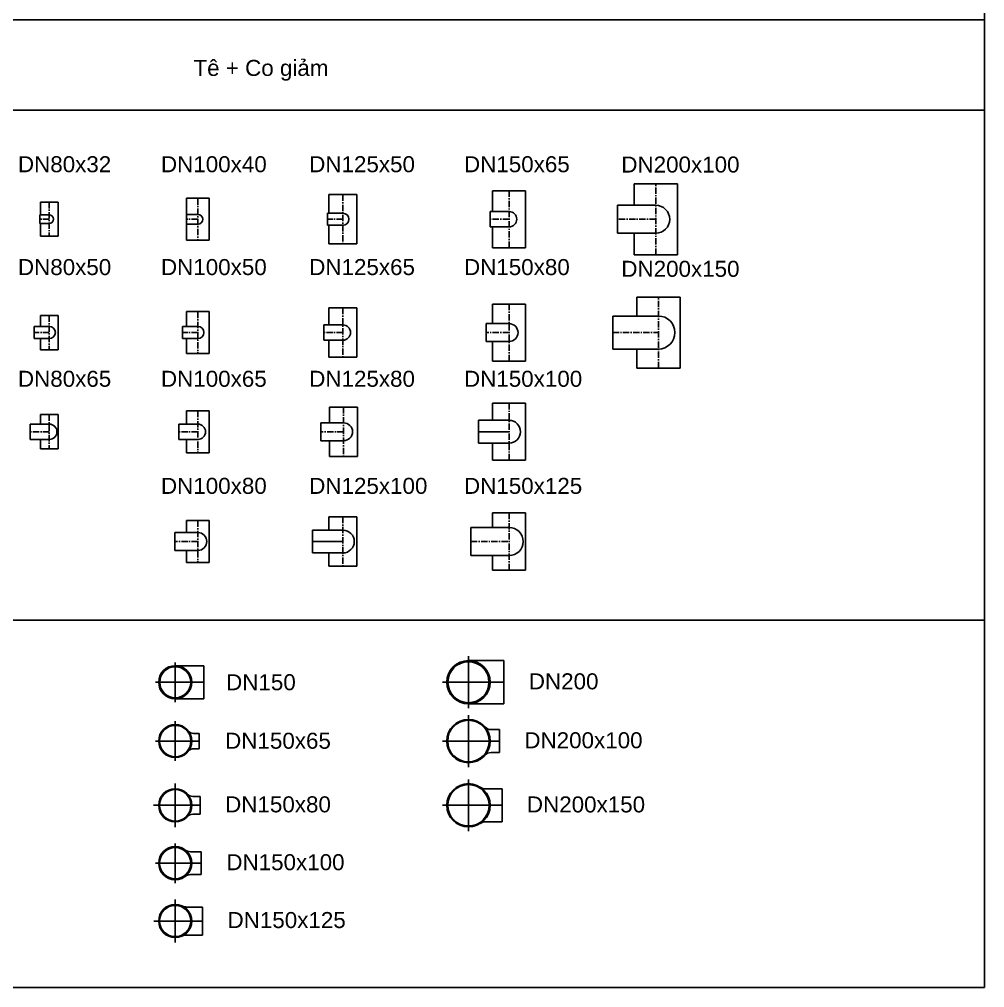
# Model space of a CAD drawing. Header units: millimetres. Extents: x 1218 to 72853, y -34712 to 16286.
# Drawn here: x 52411 to 57230, y 4969 to 9805 of the extents above; entities that cross this region are included whole.
import ezdxf
from ezdxf.enums import TextEntityAlignment as Align

# ---------------------------------------------------------------- set-up
doc = ezdxf.new("R2010")
doc.units = ezdxf.units.MM
doc.linetypes.add('CENTER', pattern=[50.8, 31.75, -6.35, 6.35, -6.35])
doc.styles.get("Standard").update_dxf_attribs({"font": 'arial.ttf'})

# ---------------------------------------------------------------- blocks, each defined once
blk = doc.blocks.new('TE+CO-DN200x150 PCCC')
at = {"linetype": 'ByBlock'}
for p, q in [((-108.15, 177.335), (108.15, 177.335)), ((-108.15, 82.6), (-108.15, 177.335)), ((108.15, -177.335), (108.15, 177.335)), ((-228, 82.6), (-228, -82.6)), ((0, 82.6), (-228, 82.6)), ((-228, -82.6), (0, -82.6)), ((-108.15, -177.335), (-108.15, -82.6)), ((108.15, -177.335), (-108.15, -177.335))]:
    blk.add_line(p, q, dxfattribs=at)
at = {"linetype": 'CENTER', "lineweight": -2}
for p, q in [((0, -177.335), (0, 177.335)), ((-228, 0), (0, 0))]:
    blk.add_line(p, q, dxfattribs=at)
at = {"linetype": 'ByBlock'}
blk.add_arc((0, 0), 82.6, 270, 90, dxfattribs=at)
at = {"flags": 1}
for p in [(0, 177.335), (-228, 0), (0, -177.335)]:
    blk.add_attdef('AMC', p, '', height=0.5, dxfattribs=at)
blk = doc.blocks.new('TE+CO-DN200x100 PCCC')
at = {"linetype": 'ByBlock'}
for p, q in [((-108.15, 177.335), (108.15, 177.335)), ((-108.15, 69.9), (-108.15, 177.335)), ((108.15, -177.335), (108.15, 177.335)), ((-190.8, 69.9), (-190.8, -69.9)), ((0, 69.9), (-190.8, 69.9)), ((-190.8, -69.9), (0, -69.9)), ((-108.15, -177.335), (-108.15, -69.9)), ((108.15, -177.335), (-108.15, -177.335))]:
    blk.add_line(p, q, dxfattribs=at)
at = {"linetype": 'CENTER', "lineweight": -2}
blk.add_line((0, -177.335), (0, 177.335), dxfattribs=at)
at = {"linetype": 'CENTER'}
blk.add_line((0, 0), (-190.8, 0), dxfattribs=at)
at = {"linetype": 'ByBlock'}
blk.add_arc((0, 0), 69.9, 270, 90, dxfattribs=at)
at = {"flags": 1}
for p in [(0, 177.335), (-190.8, 0), (0, -177.335)]:
    blk.add_attdef('AMC', p, '', height=0.5, dxfattribs=at)
blk = doc.blocks.new('TE+CO-DN150x125 PCCC')
at = {"linetype": 'ByBlock'}
for p, q in [((-82.6, 142.5), (82.6, 142.5)), ((-82.6, 69.9), (-82.6, 142.5)), ((82.6, -142.5), (82.6, 142.5)), ((-190.8, 69.9), (-190.8, -69.9)), ((0, 69.9), (-190.8, 69.9)), ((-190.8, -69.9), (0, -69.9)), ((-82.6, -142.5), (-82.6, -69.9)), ((82.6, -142.5), (-82.6, -142.5))]:
    blk.add_line(p, q, dxfattribs=at)
at = {"linetype": 'CENTER', "lineweight": -2}
for p, q in [((0, -142.5), (0, 142.5)), ((-190.8, 0), (0, 0))]:
    blk.add_line(p, q, dxfattribs=at)
at = {"linetype": 'ByBlock'}
blk.add_arc((0, 0), 69.9, 270, 90, dxfattribs=at)
at = {"flags": 1}
for p in [(0, 142.5), (-190.8, 0), (0, -142.5)]:
    blk.add_attdef('AMC', p, '', height=0.5, dxfattribs=at)
blk = doc.blocks.new('TE+CO-DN150x100 PCCC')
at = {"linetype": 'ByBlock'}
for p, q in [((-82.6, 142.5), (82.6, 142.5)), ((-82.6, 57.15), (-82.6, 142.5)), ((82.6, -142.5), (82.6, 142.5)), ((-152.4, 57.15), (-152.4, -57.15)), ((0, 57.15), (-152.4, 57.15)), ((-152.4, -57.15), (0, -57.15)), ((-82.6, -142.5), (-82.6, -57.15)), ((82.6, -142.5), (-82.6, -142.5))]:
    blk.add_line(p, q, dxfattribs=at)
at = {"linetype": 'CENTER', "lineweight": -2}
for p, q in [((0, -142.5), (0, 142.5)), ((-152.4, 0), (0, 0))]:
    blk.add_line(p, q, dxfattribs=at)
at = {"linetype": 'CENTER'}
blk.add_line((0, 0), (-152.4, 0), dxfattribs=at)
at = {"linetype": 'ByBlock'}
blk.add_arc((0, 0), 57, 270, 90, dxfattribs=at)
at = {"flags": 1}
for p in [(0, 142.5), (-152.4, 0), (0, -142.5)]:
    blk.add_attdef('AMC', p, '', height=0.5, dxfattribs=at)
blk = doc.blocks.new('TE+CO-DN150x80 PCCC')
at = {"linetype": 'ByBlock'}
for p, q in [((-82.6, 142.5), (82.6, 142.5)), ((-82.6, 44.55), (-82.6, 142.5)), ((82.6, -142.5), (82.6, 142.5)), ((-82.6, -142.5), (-82.6, -44.55)), ((82.6, -142.5), (-82.6, -142.5))]:
    blk.add_line(p, q, dxfattribs=at)
at = {"linetype": 'CENTER', "lineweight": -2}
for p, q in [((0, -142.5), (0, 142.5)), ((0, 0), (-114.3, 0))]:
    blk.add_line(p, q, dxfattribs=at)
at = {"linetype": 'ByBlock', "lineweight": -2}
for p, q in [((-114.3, 44.55), (-114.3, -44.55)), ((0, 44.55), (-114.3, 44.55)), ((-114.3, -44.55), (0, -44.55))]:
    blk.add_line(p, q, dxfattribs=at)
blk.add_arc((0, 0), 44.5, 270, 90)
at = {"flags": 1}
for p in [(0, 142.5), (-114.3, 0), (0, -142.5)]:
    blk.add_attdef('AMC', p, '', height=0.5, dxfattribs=at)
blk = doc.blocks.new('TE+CO-DN150x65 PCCC')
at = {"linetype": 'ByBlock'}
for p, q in [((-82.6, 142.5), (82.6, 142.5)), ((-82.6, 38.15), (-82.6, 142.5)), ((82.6, -142.5), (82.6, 142.5)), ((-95.3, 38.15), (-95.3, -38.15)), ((0, 38.15), (-95.3, 38.15)), ((-95.3, -38.15), (0, -38.15)), ((-82.6, -142.5), (-82.6, -38.15)), ((82.6, -142.5), (-82.6, -142.5))]:
    blk.add_line(p, q, dxfattribs=at)
at = {"linetype": 'CENTER', "lineweight": -2}
for p, q in [((0, -142.5), (0, 142.5)), ((0, 0), (-95.3, 0))]:
    blk.add_line(p, q, dxfattribs=at)
at = {"linetype": 'ByBlock'}
blk.add_arc((0, 0), 38.15, 270, 90, dxfattribs=at)
at = {"flags": 1}
for p in [(0, 142.5), (-95.3, 0), (0, -142.5)]:
    blk.add_attdef('AMC', p, '', height=0.5, dxfattribs=at)
blk = doc.blocks.new('TE+CO-DN125x100 PCCC')
at = {"linetype": 'ByBlock'}
for p, q in [((-69.9, 123.5), (69.9, 123.5)), ((-69.9, 57.15), (-69.9, 123.5)), ((69.9, -123.5), (69.9, 123.5)), ((-152.4, 57.15), (-152.4, -57.15)), ((0, 57.15), (-152.4, 57.15)), ((-152.4, -57.15), (0, -57.15)), ((-69.9, -123.5), (-69.9, -57.15)), ((69.9, -123.5), (-69.9, -123.5))]:
    blk.add_line(p, q, dxfattribs=at)
at = {"linetype": 'CENTER', "lineweight": -2}
for p, q in [((0, 123.5), (0, -123.5)), ((-152.4, 0), (0, 0))]:
    blk.add_line(p, q, dxfattribs=at)
at = {"linetype": 'CENTER'}
blk.add_line((0, 0), (-152.4, 0), dxfattribs=at)
at = {"linetype": 'ByBlock'}
blk.add_arc((0, 0), 57, 270, 90, dxfattribs=at)
at = {"flags": 1}
for p in [(0, 123.5), (-152.4, 0), (0, -123.5)]:
    blk.add_attdef('AMC', p, '', height=0.5, dxfattribs=at)
blk = doc.blocks.new('TE+CO-DN125x80 PCCC')
at = {"linetype": 'ByBlock'}
for p, q in [((-69.9, 123.5), (69.9, 123.5)), ((-69.9, 44.55), (-69.9, 123.5)), ((69.9, -123.5), (69.9, 123.5)), ((-69.9, -123.5), (-69.9, -44.55)), ((69.9, -123.5), (-69.9, -123.5))]:
    blk.add_line(p, q, dxfattribs=at)
at = {"linetype": 'CENTER', "lineweight": -2}
for p, q in [((0, 123.5), (0, -123.5)), ((0, 0), (-114.3, 0))]:
    blk.add_line(p, q, dxfattribs=at)
at = {"linetype": 'ByBlock', "lineweight": -2}
for p, q in [((-114.3, 44.55), (-114.3, -44.55)), ((0, 44.55), (-114.3, 44.55)), ((-114.3, -44.55), (0, -44.55))]:
    blk.add_line(p, q, dxfattribs=at)
blk.add_arc((0, 0), 44.5, 270, 90)
at = {"flags": 1}
for p in [(0, 123.5), (-114.3, 0), (0, -123.5)]:
    blk.add_attdef('AMC', p, '', height=0.5, dxfattribs=at)
blk = doc.blocks.new('TE+CO-DN125x65 PCCC')
at = {"linetype": 'ByBlock'}
for p, q in [((-69.9, 123.5), (69.9, 123.5)), ((-69.9, 38.15), (-69.9, 123.5)), ((69.9, -123.5), (69.9, 123.5)), ((-95.3, 38.15), (-95.3, -38.15)), ((0, 38.15), (-95.3, 38.15)), ((-95.3, -38.15), (0, -38.15)), ((-69.9, -123.5), (-69.9, -38.15)), ((69.9, -123.5), (-69.9, -123.5))]:
    blk.add_line(p, q, dxfattribs=at)
at = {"linetype": 'CENTER', "lineweight": -2}
for p, q in [((0, 123.5), (0, -123.5)), ((0, 0), (-95.3, 0))]:
    blk.add_line(p, q, dxfattribs=at)
at = {"linetype": 'ByBlock'}
blk.add_arc((0, 0), 38.15, 270, 90, dxfattribs=at)
at = {"flags": 1}
for p in [(0, 123.5), (-95.3, 0), (0, -123.5)]:
    blk.add_attdef('AMC', p, '', height=0.5, dxfattribs=at)
blk = doc.blocks.new('TE+CO-DN125x50 PCCC')
at = {"linetype": 'ByBlock'}
for p, q in [((-69.9, 123.5), (69.9, 123.5)), ((-69.9, 30.25), (-69.9, 123.5)), ((69.9, -123.5), (69.9, 123.5)), ((-76.2, 30.25), (-76.2, -30.25)), ((0, 30.25), (-76.2, 30.25)), ((-76.2, -30.25), (0, -30.25)), ((-69.9, -123.5), (-69.9, -30.25)), ((69.9, -123.5), (-69.9, -123.5))]:
    blk.add_line(p, q, dxfattribs=at)
at = {"linetype": 'CENTER', "lineweight": -2}
for p, q in [((0, 123.5), (0, -123.5)), ((0, 0), (-76.2, 0))]:
    blk.add_line(p, q, dxfattribs=at)
at = {"linetype": 'ByBlock'}
blk.add_arc((0, 0), 30.25, 270, 90, dxfattribs=at)
at = {"flags": 1}
for p in [(0, 123.5), (-76.2, 0), (0, -123.5)]:
    blk.add_attdef('AMC', p, '', height=0.5, dxfattribs=at)
blk = doc.blocks.new('TE+CO-DN100x80 PCCC')
at = {"linetype": 'ByBlock'}
for p, q in [((-57, 104.5), (57, 104.5)), ((-57, 44.55), (-57, 104.5)), ((57, -104.5), (57, 104.5)), ((-57, -104.5), (-57, -44.55)), ((57, -104.5), (-57, -104.5))]:
    blk.add_line(p, q, dxfattribs=at)
at = {"linetype": 'CENTER', "lineweight": -2}
for p, q in [((0, 104.5), (0, -104.5)), ((0, 0), (-114.3, 0))]:
    blk.add_line(p, q, dxfattribs=at)
at = {"linetype": 'ByBlock', "lineweight": -2}
for p, q in [((-114.3, 44.55), (-114.3, -44.55)), ((0, 44.55), (-114.3, 44.55)), ((-114.3, -44.55), (0, -44.55))]:
    blk.add_line(p, q, dxfattribs=at)
blk.add_arc((0, 0), 44.5, 270, 90)
at = {"flags": 1}
for p in [(0, 104.5), (-114.3, 0), (0, -104.5)]:
    blk.add_attdef('AMC', p, '', height=0.5, dxfattribs=at)
blk = doc.blocks.new('TE+CO-DN100x65 PCCC')
at = {"linetype": 'ByBlock'}
for p, q in [((-57, 104.5), (57, 104.5)), ((-57, 38.15), (-57, 104.5)), ((57, -104.5), (57, 104.5)), ((-95.3, 38.15), (-95.3, -38.15)), ((0, 38.15), (-95.3, 38.15)), ((-95.3, -38.15), (0, -38.15)), ((-57, -104.5), (-57, -38.15)), ((57, -104.5), (-57, -104.5))]:
    blk.add_line(p, q, dxfattribs=at)
at = {"linetype": 'CENTER', "lineweight": -2}
for p, q in [((0, 104.5), (0, -104.5)), ((0, 0), (-95.3, 0))]:
    blk.add_line(p, q, dxfattribs=at)
at = {"linetype": 'ByBlock'}
blk.add_arc((0, 0), 38.15, 270, 90, dxfattribs=at)
at = {"flags": 1}
for p in [(0, 104.5), (-95.3, 0), (0, -104.5)]:
    blk.add_attdef('AMC', p, '', height=0.5, dxfattribs=at)
blk = doc.blocks.new('TE+CO-DN100x50 PCCC')
at = {"linetype": 'ByBlock'}
for p, q in [((-57, 104.5), (57, 104.5)), ((-57, 30.25), (-57, 104.5)), ((57, -104.5), (57, 104.5)), ((-76.2, 30.25), (-76.2, -30.25)), ((0, 30.25), (-76.2, 30.25)), ((-76.2, -30.25), (0, -30.25)), ((-57, -104.5), (-57, -30.25)), ((57, -104.5), (-57, -104.5))]:
    blk.add_line(p, q, dxfattribs=at)
at = {"linetype": 'CENTER', "lineweight": -2}
for p, q in [((0, 104.5), (0, -104.5)), ((0, 0), (-76.2, 0))]:
    blk.add_line(p, q, dxfattribs=at)
at = {"linetype": 'ByBlock'}
blk.add_arc((0, 0), 30.25, 270, 90, dxfattribs=at)
at = {"flags": 1}
for p in [(0, 104.5), (-76.2, 0), (0, -104.5)]:
    blk.add_attdef('AMC', p, '', height=0.5, dxfattribs=at)
blk = doc.blocks.new('TE+CO-DN100x40 PCCC')
at = {"linetype": 'ByBlock'}
for p, q in [((-57, 104.5), (57, 104.5)), ((-57, 24.3), (-57, 104.5)), ((57, -104.5), (57, 104.5)), ((-57.2, 24.3), (-57.2, -24.3)), ((0, 24.3), (-57.2, 24.3)), ((-57.2, -24.3), (0, -24.3)), ((-57, -104.5), (-57, -24.3)), ((57, -104.5), (-57, -104.5))]:
    blk.add_line(p, q, dxfattribs=at)
at = {"linetype": 'CENTER', "lineweight": -2}
for p, q in [((0, 104.5), (0, -104.5)), ((0, 0), (-57.2, 0))]:
    blk.add_line(p, q, dxfattribs=at)
at = {"linetype": 'ByBlock'}
blk.add_arc((0, 0), 24.3, 270, 90, dxfattribs=at)
at = {"flags": 1}
for p in [(0, 104.5), (-57.2, 0), (0, -104.5)]:
    blk.add_attdef('AMC', p, '', height=0.5, dxfattribs=at)
blk = doc.blocks.new('TE+CO-DN80x65 PCCC')
for p, q in [((-44.5, 85.5), (44.5, 85.5)), ((-44.5, 38.15), (-44.5, 85.5)), ((44.5, -85.5), (44.5, 85.5)), ((-44.5, -85.5), (-44.5, -38.15)), ((44.5, -85.5), (-44.5, -85.5))]:
    blk.add_line(p, q)
at = {"linetype": 'CENTER', "lineweight": -2}
for p, q in [((0, 85.5), (0, -85.5)), ((0, 0), (-95.3, 0))]:
    blk.add_line(p, q, dxfattribs=at)
at = {"linetype": 'ByBlock'}
for p, q in [((-95.3, 38.15), (-95.3, -38.15)), ((0, 38.15), (-95.3, 38.15)), ((-95.3, -38.15), (0, -38.15))]:
    blk.add_line(p, q, dxfattribs=at)
blk.add_arc((0, 0), 38.15, 270, 90, dxfattribs=at)
at = {"flags": 1}
for p in [(0, 85.5), (-95.3, 0), (0, -85.5)]:
    blk.add_attdef('AMC', p, '', height=0.5, dxfattribs=at)
blk = doc.blocks.new('TE+CO-DN80x50 PCCC')
for p, q in [((-44.5, 85.5), (44.5, 85.5)), ((-44.5, 30.25), (-44.5, 85.5)), ((44.5, -85.5), (44.5, 85.5)), ((-44.5, -85.5), (-44.5, -30.25)), ((44.5, -85.5), (-44.5, -85.5))]:
    blk.add_line(p, q)
at = {"linetype": 'CENTER', "lineweight": -2}
for p, q in [((0, 85.5), (0, -85.5)), ((0, 0), (-76.2, 0))]:
    blk.add_line(p, q, dxfattribs=at)
at = {"linetype": 'ByBlock'}
for p, q in [((-76.2, 30.25), (-76.2, -30.25)), ((0, 30.25), (-76.2, 30.25)), ((-76.2, -30.25), (0, -30.25))]:
    blk.add_line(p, q, dxfattribs=at)
blk.add_arc((0, 0), 30.25, 270, 90, dxfattribs=at)
at = {"flags": 1}
for p in [(0, 85.5), (-76.2, 0), (0, -85.5)]:
    blk.add_attdef('AMC', p, '', height=0.5, dxfattribs=at)
blk = doc.blocks.new('TE+CO-DN80-32 PCCC')
for p, q in [((-44.5, 85.5), (44.5, 85.5)), ((-44.5, 21.35), (-44.5, 85.5)), ((44.5, -85.5), (44.5, 85.5)), ((-44.5, -85.5), (-44.5, -21.35)), ((44.5, -85.5), (-44.5, -85.5))]:
    blk.add_line(p, q)
at = {"linetype": 'CENTER', "lineweight": -2}
for p, q in [((0, 85.5), (0, -85.5)), ((0, 0), (-47.6, 0))]:
    blk.add_line(p, q, dxfattribs=at)
at = {"linetype": 'ByBlock'}
for p, q in [((-47.6, 21.35), (-47.6, -21.35)), ((0, 21.35), (-47.6, 21.35)), ((-47.6, -21.35), (0, -21.35))]:
    blk.add_line(p, q, dxfattribs=at)
blk.add_arc((0, 0), 21.35, 270, 90, dxfattribs=at)
blk.add_arc((0, 0), 21.35, 270, 90, dxfattribs=at)
at = {"flags": 1}
for p in [(0, 85.5), (-47.6, 0), (0, -85.5)]:
    blk.add_attdef('AMC', p, '', height=0.5, dxfattribs=at)
blk = doc.blocks.new('TETOP-DN200 PCCC')
at = {"lineweight": -2}
for p, q in [((0, -129.78), (0, 129.78)), ((177.33, 0), (-129.78, 0))]:
    blk.add_line(p, q, dxfattribs=at)
for p, q in [((177.33, 108.15), (0, 108.15)), ((177.33, -108.15), (177.33, 108.15)), ((177.33, -108.15), (0, -108.15))]:
    blk.add_line(p, q)
at = {"extrusion": (0, 0, -1)}
for radius in [108.15, 102.35]:
    blk.add_circle((0, 0), radius, dxfattribs=at)
at = {"flags": 1}
blk.add_attdef('AMC', (177.33, 0), '', height=0.5, dxfattribs=at)
blk = doc.blocks.new('TETOP-DN150 PCCC')
at = {"lineweight": -2}
for p, q in [((0, 99.12), (0, -99.12)), ((-99.12, 0), (142, 0))]:
    blk.add_line(p, q, dxfattribs=at)
for p, q in [((142, 82.6), (0, 82.6)), ((142, -82.6), (142, 82.6)), ((142, -82.6), (0, -82.6))]:
    blk.add_line(p, q)
at = {"extrusion": (0, 0, -1)}
for radius in [82.6, 77.6]:
    blk.add_circle((0, 0), radius, dxfattribs=at)
at = {"flags": 1}
blk.add_attdef('AMC', (142, 0), '', height=0.5, dxfattribs=at)
blk = doc.blocks.new('TETOP-DN150x65 PCCC')
at = {"lineweight": -2}
for p, q in [((0, 99.1), (0, -99.1)), ((120, 0), (-99.1, 0))]:
    blk.add_line(p, q, dxfattribs=at)
for p, q in [((120, 38.1), (91.4, 38.1)), ((120, -38.1), (120, 38.1)), ((120, -38.1), (91.4, -38.1))]:
    blk.add_line(p, q)
at = {"extrusion": (0, 0, -1)}
for radius in [82.6, 78.4]:
    blk.add_circle((0, 0), radius, dxfattribs=at)
for centre, start, end in [((91.4, 71.8), 218.146, 270), ((91.4, -71.8), 90, 141.854)]:
    blk.add_arc(centre, 33.7, start, end)
at = {"flags": 1}
blk.add_attdef('AMC', (120, 0), '', height=0.5, dxfattribs=at)
blk = doc.blocks.new('TETOP-DN150x80 PCCC')
at = {"lineweight": -2}
for p, q in [((0, 108.8), (0, -108.8)), ((124, 0), (-108.8, 0)), ((124, 44.5), (87.6, 44.5)), ((124, -44.5), (124, 44.5)), ((124, -44.5), (87.6, -44.5))]:
    blk.add_line(p, q, dxfattribs=at)
at = {"lineweight": -2, "extrusion": (0, 0, -1)}
for radius in [82.6, 78.4]:
    blk.add_circle((0, 0), radius, dxfattribs=at)
at = {"lineweight": -2}
for centre, start, end in [((87.6, 81.8), 223.0429, 270), ((87.6, 81.8), 223.0429, 270), ((87.6, -81.8), 90, 136.9571)]:
    blk.add_arc(centre, 37.3, start, end, dxfattribs=at)
at = {"flags": 1}
blk.add_attdef('AMC', (124, 0), '', height=0.5, dxfattribs=at)
blk = doc.blocks.new('TETOP-DN150x100 PCCC')
at = {"lineweight": -2}
for p, q in [((0, -99.1), (0, 99.1)), ((130, 0), (-99.1, 0))]:
    blk.add_line(p, q, dxfattribs=at)
for p, q in [((130, 57.1), (75.7, 57.1)), ((130, -57.1), (130, 57.1)), ((130, -57.1), (75.7, -57.1))]:
    blk.add_line(p, q)
at = {"extrusion": (0, 0, -1)}
for radius in [82.6, 78.1]:
    blk.add_circle((0, 0), radius, dxfattribs=at)
for centre, start, end in [((75.7, 99.8), 232.8277, 270), ((75.7, -99.8), 90, 127.1723)]:
    blk.add_arc(centre, 42.7, start, end)
at = {"flags": 1}
blk.add_attdef('AMC', (130, 0), '', height=0.5, dxfattribs=at)
blk = doc.blocks.new('TETOP-DN150x125 PCCC')
at = {"lineweight": -2}
for p, q in [((0, -107.4), (0, 107.4)), ((136, 0), (-107.4, 0))]:
    blk.add_line(p, q, dxfattribs=at)
for p, q in [((136, 69.9), (56.2, 69.9)), ((136, -69.9), (136, 69.9)), ((136, -69.9), (56.2, -69.9))]:
    blk.add_line(p, q)
at = {"extrusion": (0, 0, -1)}
for radius in [82.6, 78.1]:
    blk.add_circle((0, 0), radius, dxfattribs=at)
blk.add_arc((56.2, -118), 48.1, 90, 115.4713)
blk.add_open_spline([(35.5, 74.6), (35.9, 74.4), (36.7, 74), (38, 73.5), (39.2, 73), (40.5, 72.5), (41.7, 72.1), (43, 71.7), (44.3, 71.4), (45.6, 71.1), (46.9, 70.8), (48.2, 70.6), (49.5, 70.4), (50.9, 70.2), (52.2, 70.1), (53.5, 70), (54.9, 69.9), (55.7, 69.9), (56.2, 69.9)], degree=3, knots=[0, 0, 0, 0, 1.332836, 2.667669, 4.003214, 5.338189, 6.672257, 8.006916, 9.341764, 10.676283, 12.010392, 13.345836, 14.682433, 16.01967, 17.357026, 18.693986, 20.030025, 21.364642, 21.364642, 21.364642, 21.364642])
at = {"flags": 1}
blk.add_attdef('AMC', (136, 0), '', height=0.5, dxfattribs=at)
blk = doc.blocks.new('TETOP-DN200x100 PCCC')
at = {"lineweight": -2}
for p, q in [((0, 129.8), (0, -129.8)), ((155, 0), (-129.8, 0))]:
    blk.add_line(p, q, dxfattribs=at)
for p, q in [((155, 57.1), (112.8, 57.1)), ((155, -57.1), (155, 57.1)), ((155, -57.1), (112.8, -57.1))]:
    blk.add_line(p, q)
at = {"extrusion": (0, 0, -1)}
for radius in [108.2, 103.7]:
    blk.add_circle((0, 0), radius, dxfattribs=at)
for centre, start, end in [((112.8, 99.3), 221.3542, 270), ((112.8, -99.3), 90, 138.6458)]:
    blk.add_arc(centre, 42.2, start, end)
blk.add_arc((-112.8, -99.3), 42.2, 41.3542, 90, dxfattribs=at)
at = {"flags": 1}
blk.add_attdef('AMC', (155, 0), '', height=0.5, dxfattribs=at)
blk = doc.blocks.new('TETOP-DN200x150 PCCC')
at = {"lineweight": -2}
for p, q in [((0, 129.8), (0, -129.8)), ((167.7, 0), (-129.8, 0))]:
    blk.add_line(p, q, dxfattribs=at)
for p, q in [((167.7, 82.6), (87.2, 82.6)), ((167.7, -82.6), (167.7, 82.6)), ((167.7, -82.6), (87.2, -82.6))]:
    blk.add_line(p, q)
at = {"extrusion": (0, 0, -1)}
for radius in [108.2, 103.2]:
    blk.add_circle((0, 0), radius, dxfattribs=at)
for centre, start, end in [((87.2, 136.2), 237.3519, 270), ((87.2, -136.2), 90, 122.6481)]:
    blk.add_arc(centre, 53.6, start, end)
blk.add_arc((-87.2, -136.2), 53.6, 57.3519, 90, dxfattribs=at)
at = {"flags": 1}
blk.add_attdef('AMC', (167.7, 0), '', height=0.5, dxfattribs=at)

msp = doc.modelspace()

# ---------------------------------------------------------------- linework, layer by layer
for p, q in [((57229.5, 4968.6), (57229.5, 14914.2)), ((47131.3, 9802.6), (57229.5, 9802.6)), ((47131.3, 9350.6), (57229.5, 9350.6)), ((47131.3, 6803.3), (57229.5, 6803.3)), ((57229.5, 4968.6), (47131.3, 4968.6))]:
    msp.add_line(p, q)

# ---------------------------------------------------------------- block references
for name, p in [('TE+CO-DN150x65 PCCC', (54855.6, 8806.5)), ('TE+CO-DN200x100 PCCC', (55587.6, 8806.5)), ('TE+CO-DN100x40 PCCC', (53301.9, 8806.5)), ('TE+CO-DN125x50 PCCC', (54025.8, 8806.5)), ('TE+CO-DN80-32 PCCC', (52560.1, 8807)), ('TE+CO-DN200x150 PCCC', (55600.9, 8240.5)), ('TE+CO-DN150x80 PCCC', (54855.6, 8240.5)), ('TE+CO-DN80x50 PCCC', (52560.1, 8240.5)), ('TE+CO-DN100x50 PCCC', (53301.9, 8240.5)), ('TE+CO-DN125x65 PCCC', (54025.8, 8240.5)), ('TE+CO-DN150x100 PCCC', (54855.6, 7745.1)), ('TE+CO-DN100x65 PCCC', (53301.9, 7745.1)), ('TE+CO-DN125x80 PCCC', (54029.5, 7745.1)), ('TE+CO-DN80x65 PCCC', (52560.1, 7745.1)), ('TE+CO-DN125x100 PCCC', (54025.8, 7196.8)), ('TE+CO-DN150x125 PCCC', (54855.6, 7196.8)), ('TE+CO-DN100x80 PCCC', (53301.9, 7196.8)), ('TETOP-DN150 PCCC', (53188.8, 6494)), ('TETOP-DN200 PCCC', (54652.6, 6494)), ('TETOP-DN150x65 PCCC', (53188.8, 6200.1)), ('TETOP-DN200x100 PCCC', (54652.6, 6200.1)), ('TETOP-DN200x150 PCCC', (54652.6, 5879.2)), ('TETOP-DN150x80 PCCC', (53188.8, 5879.2)), ('TETOP-DN150x100 PCCC', (53188.8, 5590.2)), ('TETOP-DN150x125 PCCC', (53188.8, 5301.3))]:
    msp.add_blockref(name, p)

# ---------------------------------------------------------------- texts
at = {"color": 1, "ltscale": 500}
msp.add_text('Tê + Co giảm', height=80, rotation=360, dxfattribs=at).set_placement((53279.8, 9522.4))
at = {"color": 2, "ltscale": 500}
for s, p in [('DN80x32', (52403.5, 9041.4)), ('DN100x40', (53117.6, 9041.4)), ('DN125x50', (53857.6, 9041.4)), ('DN150x65', (54630.4, 9041.4)), ('DN200x100', (55415.8, 9039.9)), ('DN80x50', (52403.5, 8527.7)), ('DN100x50', (53117.6, 8527.7)), ('DN125x65', (53857.6, 8527.7)), ('DN150x80', (54630.4, 8527.7)), ('DN200x150', (55415.8, 8518.9)), ('DN80x65', (52403.5, 7969.7)), ('DN100x65', (53117.6, 7969.7)), ('DN125x80', (53857.6, 7969.7)), ('DN150x100', (54630.4, 7969.7)), ('DN100x80', (53117.6, 7434.9)), ('DN125x100', (53857.6, 7434.9)), ('DN150x125', (54630.4, 7434.9))]:
    msp.add_text(s, height=80, rotation=360, dxfattribs=at).set_placement(p)
for s, p in [('DN150', (53442.7, 6494)), ('DN200', (54954, 6498.5)), ('DN150x65', (53437.9, 6201.8)), ('DN200x100', (54931.7, 6204.1)), ('DN150x80', (53437.9, 5884.1)), ('DN200x150', (54944.3, 5883.7)), ('DN150x100', (53443.9, 5595.1)), ('DN150x125', (53449.9, 5306.2))]:
    msp.add_text(s, height=80, rotation=360, dxfattribs=at).set_placement(p, align=Align.MIDDLE_LEFT)

doc.saveas('drawing.dxf')
